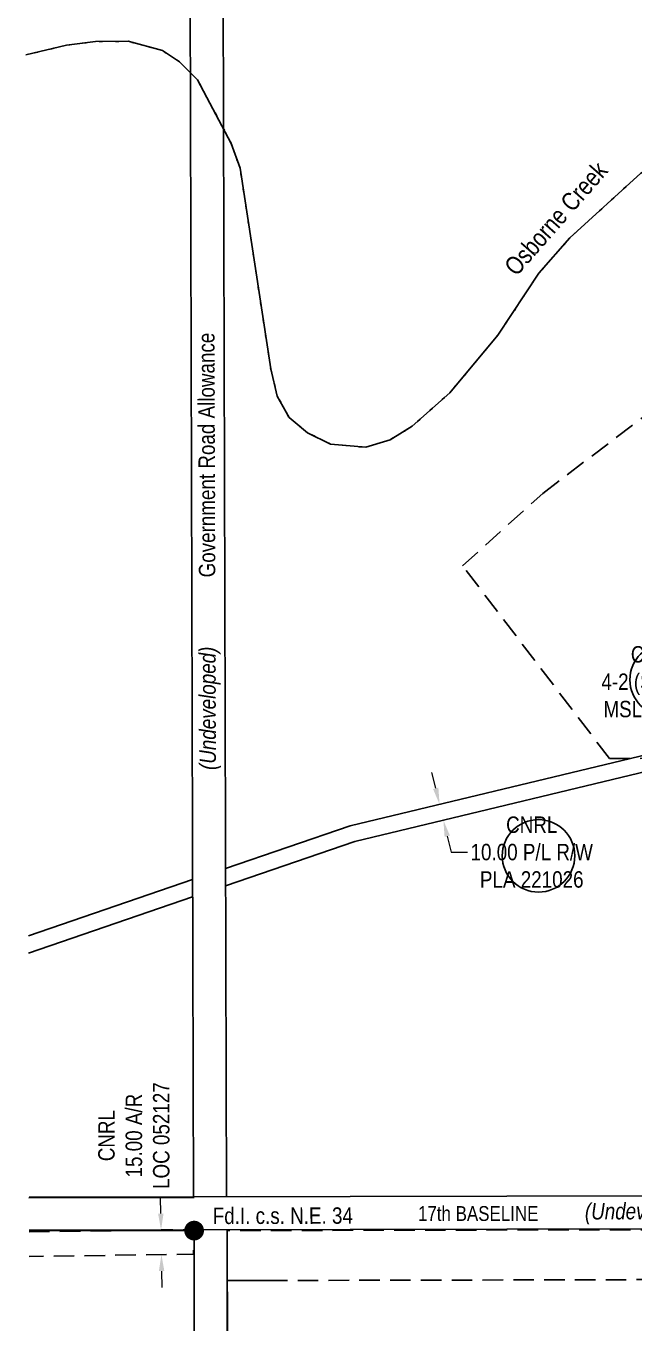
# Model space of a CAD drawing. Extents: x 511994 to 515316, y 6048038 to 6051499.
# Drawn here: x 512014 to 512384, y 6048884 to 6049674 of the extents above; entities that cross this region are included whole.
import ezdxf
from ezdxf.enums import TextEntityAlignment as Align

# ---------------------------------------------------------------- set-up
doc = ezdxf.new("R2010")
doc.units = 0
doc.header["$LTSCALE"] = 5
doc.header["$PDSIZE"] = 0.5
doc.linetypes.add('foc-ACCESSROAD', pattern=[3.75, 2.5, -1.25])
doc.linetypes.add('foc-WHEELTRACKS', pattern=[2, 0.4, -1.6])
doc.layers.get('Defpoints').update_dxf_attribs({"color": 9})
for name, color, linetype in [('AS-TELEPHONE', 224, 'foc-TEL'), ('F-AR', 190, 'foc-ACCESSROAD'), ('F-RW', 190, 'Continuous'), ('F-WS', 190, 'foc-ACCESSROAD'), ('L-ROAD-T', 7, 'Continuous'), ('L-SEC', 7, 'Continuous'), ('T-WATER-P3', 160, 'foc-WHEELTRACKS'), ('T-WATER-T', 170, 'Continuous')]:
    doc.layers.add(name, color=color, linetype=linetype)
for name, color, linetype, lineweight in [('F-AR-T', 190, 'Continuous', 9), ('F-RW-T', 190, 'Continuous', 9), ('F-WS-T', 190, 'Continuous', 9), ('T-TEXT', 48, 'Continuous', 18)]:
    doc.layers.add(name, color=color, linetype=linetype, lineweight=lineweight)
doc.styles.add('100L', font='ARIALN.TTF', dxfattribs={"height": 11})
doc.styles.add('80CG', font='ARIALN.TTF', dxfattribs={"height": 10})
doc.styles.add('80L', font='ARIALN.TTF', dxfattribs={"height": 10})
doc.styles.add('80LS', font='ARIALNI.TTF', dxfattribs={"height": 10})
doc.styles.add('foc-LtypeFont', font='ARIALN.TTF', dxfattribs={"height": 7.35})
doc.linetypes.add('foc-TEL', pattern='A,2,-1,["T",foc-LtypeFont,S=0.2,R=0,X=-0.425,Y=-0.75],-1.24,8', length=12.24)
doc.linetypes.add('foc-TEL-NOLINE', pattern='A,0,-2,["T",foc-LtypeFont,S=0.2,R=0,X=-0.425,Y=-0.75],-10.24', length=12.24)
doc.linetypes.add('foc-TOPO-flowdirection-NOLINE', pattern='A,0,[">",foc-LtypeFont,S=0.3,R=0,X=0,Y=-0.945],-20,[">",foc-LtypeFont,S=0.3,R=0,X=0,Y=-0.945],0', length=20)
doc.dimstyles.new('Compass 5 000', dxfattribs={"dimscale": 5, "dimtxt": 9, "dimasz": 2, "dimexe": 0.2, "dimexo": 0.0625, "dimgap": 0.5, "dimtad": 0, "dimtih": 1, "dimtoh": 1, "dimzin": 0, "dimdsep": 46, "dimtxsty": '80CG', "dimcen": 0.1, "dimse1": 1, "dimse2": 1, "dimclrd": 256, "dimclrt": 256, "dimaunit": 1, "dimadec": 4, "dimazin": 0, "dimtfac": 0.06, "dimtofl": 0, "dimtmove": 0, "dimatfit": 1, "dimfxl": 0.2, "dimtolj": 1, "dimtzin": 0, "dimlwd": -1, "dimarcsym": 0})

# ---------------------------------------------------------------- blocks, each defined once
blk = doc.blocks.new('*D42')
at = {"layer": 'Defpoints', "color": 0, "transparency": 16777216}
for p in [(512249.49, 6049195.81), (512251.83, 6049186.09), (512267.77, 6049189.93)]:
    blk.add_point(p, dxfattribs=at)
at = {"layer": 'F-RW-T', "transparency": 16777216}
for p, q in [((512263.09, 6049209.37), (512260.75, 6049219.09)), ((512270.11, 6049180.2), (512272.45, 6049170.48)), ((512272.45, 6049170.48), (512282.45, 6049170.48))]:
    blk.add_line(p, q, dxfattribs=at)
for points in [[(512264.71, 6049209.76), (512261.47, 6049208.98), (512265.43, 6049199.65)], [(512271.73, 6049180.59), (512268.49, 6049179.81), (512267.77, 6049189.93)]]:
    blk.add_solid(points, dxfattribs=at)
at = {"layer": 'F-RW-T', "transparency": 16777216, "insert": (512321.53, 6049170.48), "char_height": 10, "attachment_point": 5, "style": '80CG'}
blk.add_mtext('\\A1;CNRL\\P10.00 P/L R/W\\PPLA 221026', dxfattribs=at)
blk = doc.blocks.new('*D97')
at = {"layer": 'Defpoints', "color": 0, "transparency": 16777216}
for p in [(512058.04, 6048939.94), (512095.94, 6048940.46), (512058.25, 6048924.94)]:
    blk.add_point(p, dxfattribs=at)
at = {"layer": 'F-AR-T', "transparency": 16777216}
for p, q in [((512095.8, 6048950.46), (512095.66, 6048960.46)), ((512096.28, 6048915.47), (512096.42, 6048905.47))]:
    blk.add_line(p, q, dxfattribs=at)
for points in [[(512097.46, 6048950.48), (512094.13, 6048950.44), (512095.94, 6048940.46)], [(512097.95, 6048915.49), (512094.62, 6048915.44), (512096.15, 6048925.47)]]:
    blk.add_solid(points, dxfattribs=at)
at = {"layer": 'F-AR-T', "transparency": 16777216, "insert": (512079.44, 6048997.91), "char_height": 10, "attachment_point": 5, "rotation": 90, "style": '80CG'}
blk.add_mtext('\\A1;CNRL\\P15.00 A/R\\PLOC 052127', dxfattribs=at)
blk = doc.blocks.new('fdia')
at = {"color": 255, "const_width": 1}
blk.add_lwpolyline([(-0.5, 0, 1), (0.5, 0, 1)], format="xyb", close=True, dxfattribs=at)
blk = doc.blocks.new('Fdiaa')
blk.add_blockref('fdia', (0, 0))
blk = doc.blocks.new('fdib')
at = {"color": 1, "const_width": 1.6}
blk.add_lwpolyline([(-0.4, 0, 1), (0.4, 0, 1)], format="xyb", close=True, dxfattribs=at)
at = {"color": 1}
blk.add_circle((0, 0), 0.8, dxfattribs=at)
blk = doc.blocks.new('Fdibb')
blk.add_blockref('fdib', (0, 0))
blk = doc.blocks.new('fdicc')
for name in ['Fdibb', 'Fdiaa']:
    blk.add_blockref(name, (0, 0))
blk = doc.blocks.new('FDI')
blk.add_blockref('fdicc', (0, 0))

msp = doc.modelspace()

# ---------------------------------------------------------------- linework, layer by layer
at = {"layer": 'AS-TELEPHONE', "linetype": 'foc-TEL-NOLINE', "flags": 128}
msp.add_lwpolyline([(512117.227, 6048043.276), (512117.106, 6048136.157), (512116.995, 6048220.917), (512137.069, 6048256.111), (512136.225, 6048909.642), (512160.178, 6048909.697)], dxfattribs=at)
at = {"layer": 'Defpoints'}
for centre in [(512403.347, 6049275.496), (512325.651, 6049168.24)]:
    msp.add_circle(centre, 22.065, dxfattribs=at)
at = {"layer": 'F-AR', "flags": 128}
msp.add_lwpolyline([(512015.584, 6048939.341), (512095.937, 6048940.458), (512115.687, 6048940.499), (512115.71, 6048925.74), (512015.613, 6048924.336)], dxfattribs=at)
msp.add_lwpolyline([(512622.838, 6048910.761), (512136.225, 6048909.642), (512136.177, 6048940.107), (512647.11, 6048941.144, -0.0049126), (512622.838, 6048910.761, 0.0049126)], format="xyb", dxfattribs=at)
at = {"layer": 'F-RW'}
msp.add_lwpolyline([(512213.904, 6049176.968), (512135.218, 6049150.051), (512135.189, 6049160.611), (512211.116, 6049186.578), (512381.609, 6049227.6), (512480.831, 6049251.477), (512480.817, 6049298.565), (512490.812, 6049298.568), (512490.828, 6049243.595), (512424.643, 6049227.67), (512213.904, 6049176.968)], close=True, dxfattribs=at)
msp.add_lwpolyline([(512015.194, 6049119.606), (512115.101, 6049153.757), (512115.13, 6049143.204), (512015.223, 6049109.053)], dxfattribs=at)
at = {"layer": 'F-WS'}
msp.add_lwpolyline([(512493.315, 6049418.612), (512493.362, 6049397.059), (512477.666, 6049407.144), (512471.298, 6049403.909), (512473.235, 6049394.487), (512480.45, 6049385.087), (512493.407, 6049376.219), (512493.626, 6049274.728), (512493.704, 6049240.277), (512493.728, 6049227.783), (512368.79, 6049227.579), (512279.443, 6049344.862), (512328.191, 6049388.967), (512425.962, 6049463.188), (512493.315, 6049418.612)], close=True, dxfattribs=at)
at = {"layer": 'L-SEC'}
for p, q in [((512113.418, 6049765.131), (512115.632, 6048960.615)), ((512133.535, 6049765.186), (512135.749, 6048960.661)), ((512939.978, 6048962.502), (512115.619, 6048960.607)), ((512015.545, 6048959.974), (512116.028, 6048960.177)), ((512015.632, 6048960.419), (512115.648, 6048960.615)), ((512115.641, 6048960.615), (512115.645, 6048960.615)), ((512015.583, 6048939.867), (512116.06, 6048940.07)), ((512015.687, 6048940.302), (512115.687, 6048940.499)), ((512940.024, 6048942.395), (512115.665, 6048940.5)), ((512116.06, 6048940.07), (512117.33, 6048135.752)), ((512137.437, 6048135.814), (512136.167, 6048940.111))]:
    msp.add_line(p, q, dxfattribs=at)
at = {"layer": 'T-WATER-P3', "flags": 128}
msp.add_lwpolyline([(512561.408, 6049435.989), (512548.428, 6049442.513), (512525.935, 6049461.567), (512516.782, 6049472.712), (512509.681, 6049485.291), (512494.454, 6049530.759), (512473.442, 6049576.505), (512463.797, 6049586.99), (512450.949, 6049595.498), (512435.125, 6049599.994), (512417.331, 6049597.803), (512402.893, 6049592.406), (512387.9, 6049583.932), (512344.696, 6049544.465), (512325.887, 6049522.993), (512300.956, 6049485.228), (512271.709, 6049450.259), (512248.744, 6049429.781), (512235.38, 6049421.541), (512220.649, 6049416.983), (512198.961, 6049418.975), (512185.136, 6049425.871), (512173.859, 6049435.157), (512166.702, 6049448.158), (512162.698, 6049464.693), (512143.996, 6049587.031), (512138.656, 6049602.067), (512118.147, 6049640.816), (512107.182, 6049651.731), (512096.733, 6049658.538), (512075.854, 6049664.202), (512056.086, 6049664.016), (512038.475, 6049661.828), (512013.718, 6049655.896)], dxfattribs=at)
at = {"layer": 'T-WATER-P3', "linetype": 'foc-TOPO-flowdirection-NOLINE', "flags": 128}
msp.add_lwpolyline([(512561.408, 6049435.989), (512548.428, 6049442.513), (512525.935, 6049461.567), (512516.782, 6049472.712), (512509.681, 6049485.291), (512494.454, 6049530.759), (512473.442, 6049576.505), (512463.797, 6049586.99), (512450.949, 6049595.498), (512435.125, 6049599.994), (512417.331, 6049597.803), (512402.893, 6049592.406), (512387.9, 6049583.932), (512344.696, 6049544.465), (512325.887, 6049522.993), (512300.956, 6049485.228), (512271.709, 6049450.259), (512248.744, 6049429.781), (512235.38, 6049421.541), (512220.649, 6049416.983), (512198.961, 6049418.975), (512185.136, 6049425.871), (512173.859, 6049435.157), (512166.702, 6049448.158), (512162.698, 6049464.693), (512143.996, 6049587.031), (512138.656, 6049602.067), (512118.147, 6049640.816), (512107.182, 6049651.731), (512096.733, 6049658.538), (512075.854, 6049664.202), (512056.086, 6049664.016), (512038.475, 6049661.828), (512013.718, 6049655.896)], dxfattribs=at)

# ---------------------------------------------------------------- block references
at = {"layer": 'Defpoints', "xscale": 4.999999999999979, "yscale": 4.999999999999979, "zscale": 4.999999999999979}
msp.add_blockref('FDI', (512116.06, 6048940.07), dxfattribs=at)

# ---------------------------------------------------------------- texts
at = {"layer": 'Defpoints', "insert": (512127.386, 6048954.059), "char_height": 9.99505, "attachment_point": 1, "rotation": 0.131792, "style": '80L'}
msp.add_mtext_dynamic_manual_height_columns('Fd.I. c.s. N.E. 34', width=84.8261, gutter_width=49.975, heights=[0], dxfattribs=at)
at = {"layer": 'F-WS-T', "insert": (512362.921, 6049295.949), "char_height": 9.99505, "attachment_point": 1, "style": '80L'}
msp.add_mtext_dynamic_manual_height_columns('\\pi18.9133;CNRL\\P\\pi1.00948;4-2 (Surface)\\P\\pi2.2367;MSL 170243', width=68.00948, gutter_width=49.975, heights=[0], dxfattribs=at)
at = {"layer": 'L-ROAD-T', "style": '80L'}
msp.add_text('Government Road Allowance', height=10, rotation=90.200029, dxfattribs=at).set_placement((512123.697, 6049412.272), align=Align.MIDDLE_CENTER)
msp.add_text('17th BASELINE', height=9, dxfattribs=at).set_placement((512288.952, 6048950.472), align=Align.MIDDLE_CENTER)
at = {"layer": 'T-TEXT', "style": '80LS'}
for rotation, p in [(90.200029, (512124.235, 6049258.086)), (0.286604, (512391.424, 6048951.992))]:
    msp.add_text('(Undeveloped)', height=10, rotation=rotation, dxfattribs=at).set_placement(p, align=Align.MIDDLE_CENTER)
at = {"layer": 'T-WATER-T', "insert": (512332.089, 6049559.999), "char_height": 11, "width": 85.51382, "attachment_point": 2, "rotation": 48.751466, "style": '100L'}
msp.add_mtext('Osborne Creek', dxfattribs=at)

# ---------------------------------------------------------------- dimensions: what is measured, and where the dimension line sits
at = {"layer": 'F-AR-T'}
dim = msp.add_linear_dim(base=(512095.936, 6048940.463), p1=(512058.25, 6048924.938), p2=(512058.041, 6048939.936), angle=90.796834, text='CNRL\\P15.00 A/R\\PLOC 052127', dimstyle='Compass 5 000', override={"dimtmove": 2}, dxfattribs=at)
dim.commit()
dim.dimension.update_dxf_attribs({"geometry": '*D97', "text_midpoint": (512079.444, 6048997.905), "dimtype": 161, "text_rotation": 90})
at = {"layer": 'F-RW-T'}
dim = msp.add_aligned_dim(p1=(512249.492, 6049195.811), p2=(512251.83, 6049186.092), distance=16.392, text='CNRL\\P10.00 P/L R/W\\PPLA 221026', dimstyle='Compass 5 000', dxfattribs=at)
dim.commit()
dim.dimension.update_dxf_attribs({"geometry": '*D42', "text_midpoint": (512321.531, 6049170.482)})

doc.saveas('drawing.dxf')
